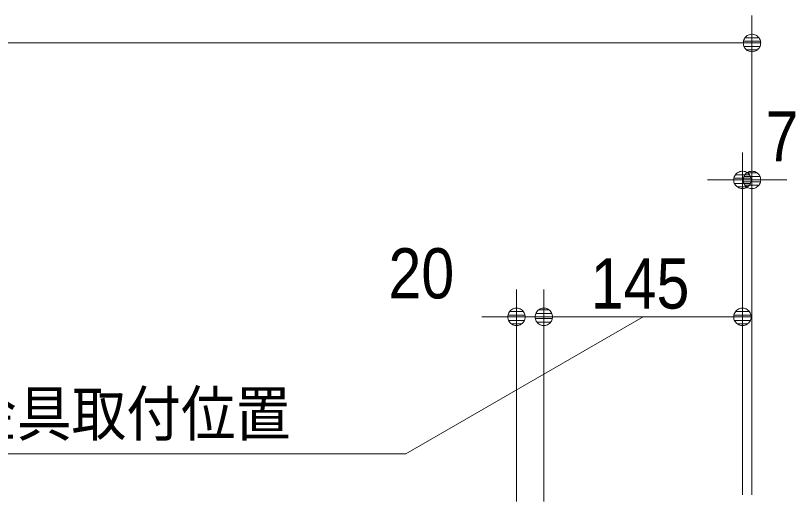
# Model space of a CAD drawing. Units: millimetres, scale not verified. Extents: x -6062 to 6062, y -3045 to 3045.
# Drawn here: x -2634 to -2065, y 515 to 870 of the extents above; entities that cross this region are included whole.
import ezdxf
from ezdxf.enums import TextEntityAlignment as Align

# ---------------------------------------------------------------- set-up
doc = ezdxf.new("R2010")
doc.units = ezdxf.units.MM
doc.header["$LTSCALE"] = 20
for name, color, linetype, lineweight in [('0-0_2寸法-2', 7, 'Continuous', 9), ('0-1_0', 7, 'Continuous', 9), ('0-2_2寸法-1', 7, 'Continuous', 9), ('0-3_2寸法-3', 7, 'Continuous', 9)]:
    doc.layers.add(name, color=color, linetype=linetype, lineweight=lineweight)
doc.styles.add('ＭＳ ゴシック', font='')
doc.styles.add('ＭＳ Ｐゴシック', font='')
doc.styles.get('ＭＳ ゴシック').set_extended_font_data('MS Gothic')
doc.styles.get('ＭＳ Ｐゴシック').set_extended_font_data('MS PGothic')

# ---------------------------------------------------------------- blocks, each defined once
blk = doc.blocks.new('_Dot')
at = {"layer": '0-1_0'}
for p, q in [((-10, 0), (-20, 0)), ((9.78, 2), (-9.78, 2)), ((7.99, 6), (-7.99, 6)), ((9.16, -3.98), (-9.16, -3.98)), ((6, -7.98), (-6, -7.98))]:
    blk.add_line(p, q, dxfattribs=at)
for points in [[(10, 0), (9.92, 1.25), (9.69, 2.49), (9.3, 3.68), (8.76, 4.82), (8.09, 5.88), (7.29, 6.85), (6.37, 7.71), (5.36, 8.44), (4.26, 9.05), (3.09, 9.51), (1.87, 9.82), (0.63, 9.98), (-0.63, 9.98), (-1.87, 9.82), (-3.09, 9.51), (-4.26, 9.05), (-5.36, 8.44), (-6.37, 7.71), (-7.29, 6.85), (-8.09, 5.88), (-8.76, 4.82), (-9.3, 3.68), (-9.69, 2.49), (-9.92, 1.25), (-10, 0), (0, 0)], [(-10, 0), (-9.92, -1.25), (-9.69, -2.49), (-9.3, -3.68), (-8.76, -4.82), (-8.09, -5.88), (-7.29, -6.85), (-6.37, -7.71), (-5.36, -8.44), (-4.26, -9.05), (-3.09, -9.51), (-1.87, -9.82), (-0.63, -9.98), (0.63, -9.98), (1.87, -9.82), (3.09, -9.51), (4.26, -9.05), (5.36, -8.44), (6.37, -7.71), (7.29, -6.85), (8.09, -5.88), (8.76, -4.82), (9.3, -3.68), (9.69, -2.49), (9.92, -1.25), (10, 0), (0, 0)]]:
    blk.add_lwpolyline(points, close=True, dxfattribs=at)

msp = doc.modelspace()

# ---------------------------------------------------------------- linework, layer by layer
at = {"layer": '0-0_2寸法-2'}
for p, q in [((-2103.5, 670), (-2103.5, 770)), ((-2096.5, 520), (-2096.5, 770)), ((-2116.21, 750), (-2128.92, 750)), ((-2096.5, 750), (-2103.5, 750)), ((-2083.79, 750), (-2071.08, 750)), ((-2268.5, 515.25), (-2268.5, 670)), ((-2248.5, 515.25), (-2248.5, 670)), ((-2281.21, 650), (-2293.92, 650)), ((-2248.5, 650), (-2268.5, 650)), ((-2235.79, 650), (-2223.08, 650))]:
    msp.add_line(p, q, dxfattribs=at)
at = {"layer": '0-2_2寸法-1'}
for p, q in [((-2096.5, 770), (-2096.5, 870)), ((-2109.21, 850), (-4481.79, 850)), ((-2248.5, 515.25), (-2248.5, 670)), ((-2103.5, 520), (-2103.5, 670)), ((-2235.79, 650), (-2116.21, 650))]:
    msp.add_line(p, q, dxfattribs=at)
at = {"layer": '0-3_2寸法-3'}
msp.add_lwpolyline([(-2951.13, 550), (-2349.21, 550), (-2176, 650)], dxfattribs=at)

# ---------------------------------------------------------------- block references
at = {"layer": '0-0_2寸法-2', "xscale": 0.6356201, "yscale": 0.6356201}
for p in [(-2103.5, 750), (-2268.5, 650)]:
    msp.add_blockref('_Dot', p, dxfattribs=at)
at = {"layer": '0-0_2寸法-2', "xscale": 0.6356201, "yscale": 0.6356201, "rotation": 180}
for p in [(-2096.5, 750), (-2248.5, 650)]:
    msp.add_blockref('_Dot', p, dxfattribs=at)
at = {"layer": '0-2_2寸法-1', "xscale": 0.6356201, "yscale": 0.6356201}
for p in [(-2096.5, 850), (-2103.5, 650)]:
    msp.add_blockref('_Dot', p, dxfattribs=at)
at = {"layer": '0-2_2寸法-1', "xscale": 0.6356201, "yscale": 0.6356201, "rotation": 180}
msp.add_blockref('_Dot', (-2248.5, 650), dxfattribs=at)

# ---------------------------------------------------------------- texts
at = {"layer": '0-0_2寸法-2', "style": 'ＭＳ Ｐゴシック', "width": 0.9}
for s, p in [('7', (-2086.62, 752.48)), ('20', (-2361.98, 652.48))]:
    msp.add_text(s, height=36.66, dxfattribs=at).set_placement(p, align=Align.BOTTOM_LEFT)
at = {"layer": '0-2_2寸法-1', "style": 'ＭＳ Ｐゴシック', "width": 0.9}
msp.add_text('145', height=36.66, dxfattribs=at).set_placement((-2214.22, 645.04), align=Align.BOTTOM_LEFT)
at = {"layer": '0-3_2寸法-3', "style": 'ＭＳ ゴシック', "width": 0.9}
msp.add_text('スライド式受け金具取付位置', height=32.55, dxfattribs=at).set_placement((-2953.06, 553.34), align=Align.BOTTOM_LEFT)

doc.saveas('drawing.dxf')
